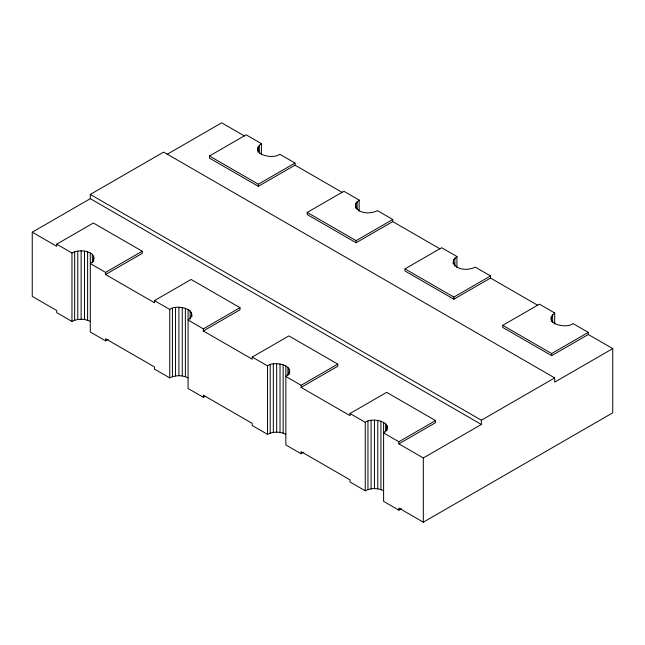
<?xml version="1.0" encoding="UTF-8"?>
<svg xmlns="http://www.w3.org/2000/svg" width="645" height="645" viewBox="0 0 645 645"><rect width="100%" height="100%" fill="white"/><g stroke="black" fill="none" stroke-linecap="round" stroke-linejoin="round"><path stroke-width="0.97" d="M105.578 274.52L142.239 253.356L142.239 251.236L105.578 272.4L105.578 274.52L154.461 302.747L154.461 300.626L169.74 309.447C176.496 303.658 200.78 309.777 188.066 320.033L203.344 328.853L240.005 307.681L240.005 309.802L203.344 330.966L203.344 328.853M294.999 165.152L258.339 186.324L209.456 158.098L209.456 155.985L246.116 134.813L261.394 143.633C248.68 153.889 272.964 160.008 279.728 154.22L294.999 163.04L294.999 165.152L342.173 192.387M203.344 330.966L252.227 359.192L252.227 357.072L267.506 365.892C274.27 360.103 298.554 366.223 285.84 376.478L301.11 385.299L337.778 364.127L337.778 366.247L301.11 387.411L301.11 385.299M355.363 207.384L355.806 203.433L359.16 200.079L343.89 191.259L307.222 212.431L307.222 214.543L356.105 242.77L392.773 221.606L439.938 248.833M453.137 263.829L453.58 259.887L456.934 256.525L441.656 247.712L404.995 268.876L404.995 270.989L453.878 299.216L490.539 278.051L537.712 305.279M554.7 312.978C541.985 323.226 566.27 329.345 573.034 323.556L588.304 332.377L588.304 334.497L551.644 355.661L502.761 327.442L502.761 325.322L539.422 304.158L554.7 312.978L554.7 324.048M90.3 194.435L481.372 420.226L481.372 424.458L90.3 198.668L90.3 194.435L163.628 152.099L554.7 377.889L554.7 382.122L612.75 348.606L612.75 412.816L423.322 522.176L398.884 508.066L398.884 510.187L401.44 508.703M90.3 321.444C84.664 318.541 77.602 318.541 71.966 321.444L56.695 312.623L56.695 310.503L32.25 296.394L32.25 232.184L90.3 198.668M167.095 154.332L221.678 122.824L244.431 135.958M32.25 232.184L56.695 246.301L56.695 244.181L93.356 223.017L142.239 251.236M209.456 155.985L258.339 184.204L294.999 163.04M154.461 300.626L191.122 279.462L240.005 307.681M56.695 244.181L71.966 253.001C77.602 250.099 84.664 250.099 90.3 253.001L90.3 332.022L105.578 340.842L108.134 339.367M307.222 212.431L356.105 240.65L392.773 219.485L392.773 221.606M252.227 357.072L288.896 335.908L337.778 364.127M188.066 309.447L188.066 388.475L203.344 397.288L205.054 396.304M404.995 268.876L453.878 297.095L490.539 275.931L490.539 278.051M301.11 387.411L350.001 415.638L350.001 413.518L386.661 392.353L435.544 420.572L435.544 422.693L398.884 443.857L398.884 441.744L435.544 420.572M285.84 365.892L285.84 444.921L301.11 453.741L303.674 452.258M502.761 325.322L551.644 353.549L588.304 332.377M481.372 420.226L554.7 377.889M398.884 443.857L423.322 457.966L481.372 424.458M105.578 340.842L105.578 338.73L154.461 366.949L154.461 369.069L169.74 377.889C175.376 374.987 182.43 374.987 188.066 377.889M203.344 397.288L203.344 395.175L252.227 423.394L252.227 425.515L267.506 434.335C273.141 431.432 280.204 431.432 285.84 434.335M350.001 413.518L365.272 422.338C372.036 416.549 396.32 422.668 383.606 432.924L398.884 441.744M301.11 453.741L301.11 451.621L350.001 479.848L350.001 481.96L365.272 490.781C370.907 487.878 377.97 487.878 383.606 490.781M392.773 219.485L377.494 210.665C370.641 214.196 357.862 214.188 355.363 205.376M490.539 275.931L475.26 267.111C468.407 270.642 455.628 270.634 453.137 261.822M588.304 334.497L612.75 348.606M105.578 272.4L90.3 263.587C95.073 261.628 95.073 254.96 90.3 253.001M398.884 510.187L383.606 501.367L383.606 422.338M552.644 314.526L552.644 322.573M551.644 353.549L551.644 355.661M551.346 316.332L551.346 321.363M456.934 256.525L456.934 267.602M454.87 258.081L454.87 266.127M453.878 297.095L453.878 299.216M453.58 259.887L453.58 263.91M423.322 457.966L423.322 522.176M386.96 425.692L386.96 430.723M385.662 423.886L385.662 431.94M380.921 421.153L380.921 489.587M377.793 420.403L377.793 488.846M374.439 420.145L374.439 488.588M371.085 420.403L371.085 488.846M367.956 421.153L367.956 489.587M365.272 422.338L365.272 490.781M359.16 200.079L359.16 211.157M357.104 201.635L357.104 209.681M356.105 240.65L356.105 242.77M355.806 203.433L355.806 208.472M289.637 371.181L289.637 373.197M289.194 369.246L289.194 374.277M287.896 367.44L287.896 375.495M283.155 364.699L283.155 433.142M280.027 363.957L280.027 432.4M276.673 363.699L276.673 432.142M273.319 363.957L273.319 432.4M270.19 364.699L270.19 433.142M267.506 365.892L267.506 434.335M261.394 143.633L261.394 154.711M259.338 145.19L259.338 153.236M258.339 184.204L258.339 186.324M258.04 146.987L258.04 152.026M191.863 314.736L191.863 316.751M191.42 312.801L191.42 316.824M190.13 310.995L190.13 319.049M185.381 308.254L185.381 376.696M182.261 307.512L182.261 375.954M178.899 307.254L178.899 375.696M175.545 307.512L175.545 375.954M172.425 308.254L172.425 376.696M169.74 309.447L169.74 377.889M93.654 256.355L93.654 261.386M92.356 254.549L92.356 262.604M87.615 251.808L87.615 320.251M84.487 251.066L84.487 319.509M81.133 250.808L81.133 319.251M77.779 251.066L77.779 319.509M74.651 251.808L74.651 320.251M71.966 253.001L71.966 321.444"/></g></svg>
